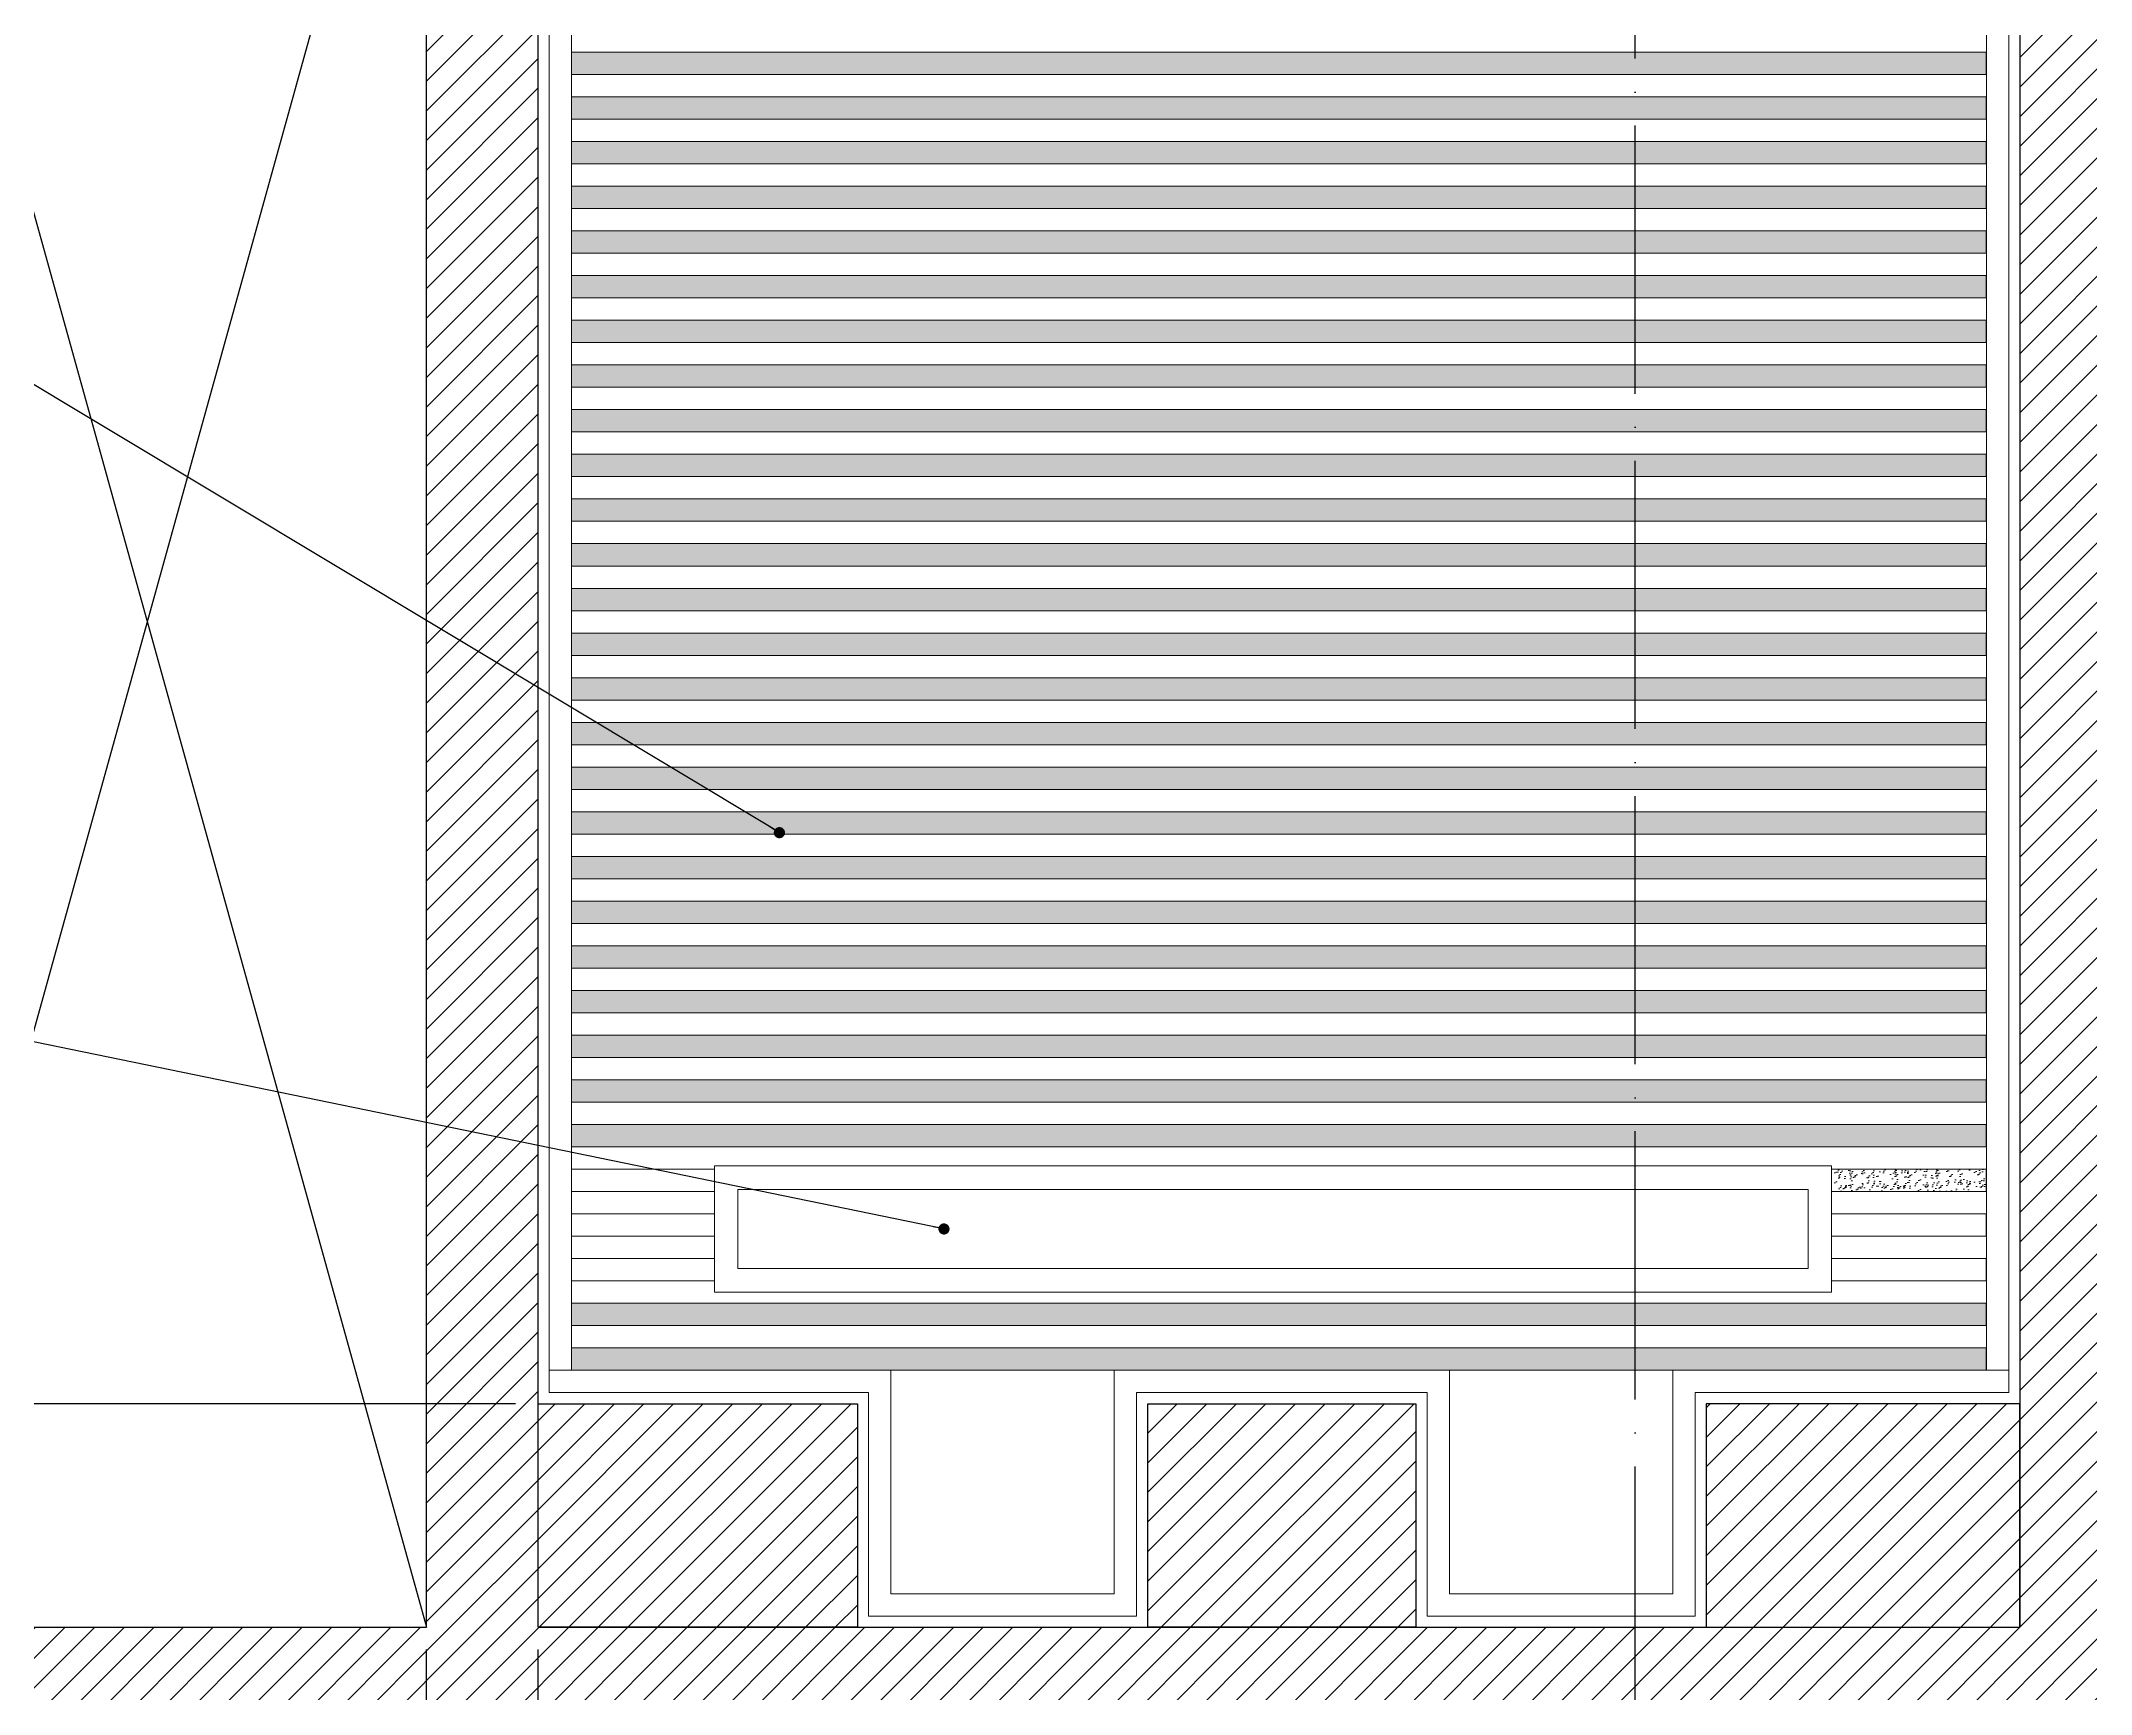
# Model space of a CAD drawing. Header units: inches. Extents: x 258415 to 640093, y 441672 to 945769.
# Drawn here: x 327765 to 329600, y 467654 to 469134 of the extents above; entities that cross this region are included whole.
import ezdxf

# ---------------------------------------------------------------- set-up
doc = ezdxf.new("R2010")
doc.units = ezdxf.units.IN
doc.header["$MEASUREMENT"] = 0
doc.linetypes.add('ACAD_ISO04W100', pattern=[30, 24, -3, 0, -3])
for name, color, linetype in [('A-DIMESNION-1', 7, 'Continuous'), ('CQ Grg Gypsum', 41, 'Continuous'), ('CQ SANITARY WARES', 212, 'Continuous'), ('CQ Wall plan', 3, 'Continuous'), ('CQ_callout', 34, 'Continuous'), ('Layer1', 1, 'Continuous'), ('SANITARY WARES', 212, 'Continuous'), ('xref grd floor$2$CQ Wall hatch_CHB', 8, 'Continuous')]:
    doc.layers.add(name, color=color, linetype=linetype)
doc.layers.add('CQ Marble', color=6, linetype='Continuous', lineweight=0)
doc.layers.add('CQ plan and elev dimension', color=252, linetype='Continuous', lineweight=35)
doc.styles.get("Standard").update_dxf_attribs({"font": 'arial.ttf'})
doc.dimstyles.new('CQ Anno', dxfattribs={"dimscale": 40, "dimtxt": 2.2, "dimasz": 0.75, "dimexe": 1, "dimexo": 0.5, "dimgap": 0.5, "dimtad": 1, "dimrnd": 1, "dimdsep": 46, "dimtxsty": 'Standard', "dimblk": 'x-04-bw-gf-dim-50$0$DIM12', "dimcen": 0.0025, "dimdle": 0.5, "dimclrd": 8, "dimclre": 8, "dimclrt": 2, "dimazin": 2, "dimtfac": 1, "dimtix": 1, "dimtmove": 1, "dimatfit": 0, "dimfxl": 50, "dimtolj": 1, "dimtzin": 0, "dimlwd": -1, "dimarcsym": 1})
doc.dimstyles.get("Standard").update_dxf_attribs({"dimtxt": 0.18, "dimasz": 0.18, "dimexe": 0.18, "dimexo": 0.0625, "dimgap": 0.09, "dimtad": 0, "dimtih": 1, "dimtoh": 1, "dimdec": 4, "dimzin": 0, "dimdsep": 46, "dimtxsty": 'Standard', "dimcen": 0.09, "dimadec": 0, "dimazin": 0, "dimtfac": 1, "dimtdec": 4, "dimtofl": 0, "dimtmove": 0, "dimatfit": 3, "dimfxl": 1, "dimtolj": 1, "dimtzin": 0, "dimarcsym": 0})
pattern_1 = [(45, (0, 0), (-13.25825215, 13.25825215), [])]

# ---------------------------------------------------------------- blocks, each defined once
blk = doc.blocks.new('ff-12 wall plan')
at = {"layer": 'xref grd floor$2$CQ Wall hatch_CHB'}
h = blk.add_hatch(dxfattribs=at)
h.set_pattern_fill('ANSI31,_O', color=8, scale=150)
h.set_pattern_definition(pattern_1)
h.paths.add_polyline_path([(308955.4, 469614.1), (309555.4, 469614.1), (309555.4, 467714.1), (309455.4, 467714.1), (309455.4, 469514.1), (308955.4, 469514.1)])
h = blk.add_hatch(dxfattribs=at)
h.set_pattern_fill('ANSI31,_O', color=8, scale=150)
h.set_pattern_definition(pattern_1)
h.paths.add_polyline_path([(310882, 469614.1), (310982, 469614.1), (310982, 467714.1), (310882, 467714.1)])
h = blk.add_hatch(dxfattribs=at)
h.set_pattern_fill('ANSI31,_O', color=8, scale=150)
h.set_pattern_definition(pattern_1)
h.paths.add_polyline_path([(312635.4, 469204.1), (312635.4, 467298.6), (312435.4, 467298.6), (312435.4, 467514.1), (308955.4, 467514.1), (308955.4, 467298.6), (308755.4, 467298.6), (308755.4, 467614.1), (308408.5, 467614.1), (308408.5, 467814.1), (308755.4, 467814.1), (308755.4, 468804.1), (308955.4, 468804.1), (308955.4, 467714.1), (312435.4, 467714.1), (312435.4, 469204.1)])
h = blk.add_hatch(dxfattribs=at)
h.set_pattern_fill('ANSI31,_O', color=8, scale=150)
h.set_pattern_definition(pattern_1)
h.paths.add_polyline_path([(310882, 467914.1), (310601.3, 467914.1), (310601.3, 467714.1), (310882, 467714.1)])
h.paths.add_polyline_path([(310101.3, 467914.1), (310341.3, 467914.1), (310341.3, 467714.1), (310101.3, 467714.1)])
h.paths.add_polyline_path([(309555.4, 467914.1), (309841.3, 467914.1), (309841.3, 467714.1), (309555.4, 467714.1)])
at = {"layer": 'CQ Wall plan'}
for p, q in [((310882, 469614.1, 0), (310882, 467714.1, 0)), ((308955.4, 467714.1, 0), (309455.4, 467714.1, 0)), ((309555.4, 467714.1, 0), (310882, 467714.1, 0))]:
    blk.add_line(p, q, dxfattribs=at)
at = {"layer": 'CQ Wall plan', "elevation": 0}
for points in [[(309555.4, 467714.1), (309555.4, 469614.1), (308955.4, 469614.1)], [(309555.4, 467714.1), (310882, 467714.1)]]:
    blk.add_lwpolyline(points, dxfattribs=at)
for points in [[(308955.4, 467714.1), (309455.4, 467714.1), (309455.4, 469514.1), (308955.4, 469514.1)], [(309455.4, 469514.1), (308955.4, 469514.1), (308955.4, 467714.1), (309455.4, 467714.1)], [(309555.4, 467914.1), (309841.3, 467914.1), (309841.3, 467714.1), (309555.4, 467714.1)], [(310101.3, 467914.1), (310341.3, 467914.1), (310341.3, 467714.1), (310101.3, 467714.1)], [(310882, 467914.1), (310601.3, 467914.1), (310601.3, 467714.1), (310882, 467714.1)]]:
    blk.add_lwpolyline(points, close=True, dxfattribs=at)
at = {"layer": 'xref grd floor$2$CQ Wall hatch_CHB', "color": 8}
for p, q in [((308955.4, 469514.1, 0), (309455.4, 467714.1, 0)), ((309455.4, 469514.1, 0), (308955.4, 467714.1, 0))]:
    blk.add_line(p, q, dxfattribs=at)
blk = doc.blocks.new('ff-12 section line')
at = {"layer": 'Layer1', "linetype": 'ACAD_ISO04W100', "ltscale": 10}
blk.add_line((300724.2, 465241.2, 0), (300724.2, 470702, 0), dxfattribs=at)
blk = doc.blocks.new('ff-12 marble')
at = {"layer": 'CQ Marble'}
for p, q in [((310071.3, 467944.1, 0), (309871.3, 467944.1, 0)), ((310571.3, 467944.1, 0), (310371.3, 467944.1, 0))]:
    blk.add_line(p, q, dxfattribs=at)
at = {"layer": 'CQ Marble', "elevation": 0}
for points in [[(309585.4, 467944.1), (309585.4, 469644.1), (308985.4, 469644.1), (308985.4, 469914.1), (308955.4, 469914.1)], [(309565.4, 467944.1), (309565.4, 469624.1), (308965.4, 469624.1), (308965.4, 469894.1), (308955.4, 469894.1)], [(312405.4, 469434.1), (312405.4, 467944.1), (312105, 467944.1), (312105, 467744.1), (311312.5, 467744.1), (311312.5, 467944.1), (311012, 467944.1), (311012, 469644.1), (310852, 469644.1), (310852, 467944.1)], [(312425.4, 469439.1), (312425.4, 467924.1), (312125, 467924.1), (312125, 467724.1), (311292.5, 467724.1), (311292.5, 467924.1), (310992, 467924.1), (310992, 469624.1), (310872, 469624.1), (310872, 467944.1)], [(310872, 467944.1), (310872, 467924.1), (310591.3, 467924.1), (310591.3, 467724.1), (310351.3, 467724.1), (310351.3, 467924.1), (310091.3, 467924.1), (310091.3, 467724.1), (309851.3, 467724.1), (309851.3, 467924.1), (309565.4, 467924.1), (309565.4, 467944.1), (309871.3, 467944.1), (309871.3, 467744.1), (310071.3, 467744.1), (310071.3, 467944.1), (310371.3, 467944.1), (310371.3, 467744.1), (310571.3, 467744.1), (310571.3, 467944.1), (310872, 467944.1)]]:
    blk.add_lwpolyline(points, dxfattribs=at)
blk = doc.blocks.new('Viega X1 Advantix-tile floor drainage 618 025')
at = {"layer": 'SANITARY WARES', "lineweight": 0, "ltscale": 4}
for points in [[(35429.4, 690.1), (36429.4, 690.1), (36429.4, 577.1), (35429.4, 577.1)], [(35450.4, 669.1), (36408.4, 669.1), (36408.4, 598.1), (35450.4, 598.1)]]:
    blk.add_lwpolyline(points, close=True, dxfattribs=at)
blk = doc.blocks.new('x-04-bw-gf-dim-50$0$DIM12')
blk.add_line((0, -1), (0, 1))
at = {"color": 8}
blk.add_line((-1, 0), (1, 0), dxfattribs=at)
blk.add_circle((0, 0), 0.5)
blk = doc.blocks.new('*D324')
at = {"layer": 'A-DIMESNION-1', "color": 8, "lineweight": -2, "ltscale": 0.05, "transparency": 16777216}
for p, q in [((327609.8, 467694.1), (327609.8, 466478.2)), ((328109.8, 467694.1), (328109.8, 466478.2))]:
    blk.add_line(p, q, dxfattribs=at)
at = {"layer": 'A-DIMESNION-1', "color": 8, "ltscale": 0.05, "transparency": 16777216}
blk.add_line((328089.8, 466518.2), (327629.8, 466518.2), dxfattribs=at)
at = {"layer": 'Defpoints', "color": 0, "linetype": 'Continuous', "ltscale": 0.05, "transparency": 16777216}
for p in [(327609.8, 467714.1, 0), (328109.8, 467714.1, 0), (327609.8, 466518.2)]:
    blk.add_point(p, dxfattribs=at)
at = {"layer": 'A-DIMESNION-1', "color": 8, "linetype": 'Continuous', "ltscale": 0.05, "transparency": 16777216, "xscale": 20, "yscale": 20, "zscale": 20, "rotation": 180}
blk.add_blockref('x-04-bw-gf-dim-50$0$DIM12', (327609.8, 466518.2), dxfattribs=at)
at = {"layer": 'A-DIMESNION-1', "color": 8, "linetype": 'Continuous', "ltscale": 0.05, "transparency": 16777216, "xscale": 20, "yscale": 20, "zscale": 20}
blk.add_blockref('x-04-bw-gf-dim-50$0$DIM12', (328109.8, 466518.2), dxfattribs=at)
at = {"layer": 'A-DIMESNION-1', "color": 2, "linetype": 'Continuous', "ltscale": 0.05, "transparency": 16777216, "insert": (327859.8, 466546.6), "char_height": 44, "attachment_point": 5}
blk.add_mtext('\\A1;500', dxfattribs=at)
blk = doc.blocks.new('*D325')
at = {"layer": 'A-DIMESNION-1', "color": 8, "lineweight": -2, "ltscale": 0.05, "transparency": 16777216}
for p, q in [((328109.8, 467694.1), (328109.8, 466478.2)), ((328209.8, 467694.1), (328209.8, 466478.2))]:
    blk.add_line(p, q, dxfattribs=at)
at = {"layer": 'A-DIMESNION-1', "color": 8, "ltscale": 0.05, "transparency": 16777216}
for p, q in [((328089.8, 466518.2), (328069.8, 466518.2)), ((328109.8, 466518.2), (328209.8, 466518.2)), ((328229.8, 466518.2), (328249.8, 466518.2))]:
    blk.add_line(p, q, dxfattribs=at)
at = {"layer": 'Defpoints', "color": 0, "linetype": 'Continuous', "ltscale": 0.05, "transparency": 16777216}
for p in [(328109.8, 467714.1, 0), (328209.8, 467714.1, 0), (328209.8, 466518.2)]:
    blk.add_point(p, dxfattribs=at)
at = {"layer": 'A-DIMESNION-1', "color": 8, "linetype": 'Continuous', "ltscale": 0.05, "transparency": 16777216, "xscale": 20, "yscale": 20, "zscale": 20}
blk.add_blockref('x-04-bw-gf-dim-50$0$DIM12', (328109.8, 466518.2), dxfattribs=at)
at = {"layer": 'A-DIMESNION-1', "color": 8, "linetype": 'Continuous', "ltscale": 0.05, "transparency": 16777216, "xscale": 20, "yscale": 20, "zscale": 20, "rotation": 180}
blk.add_blockref('x-04-bw-gf-dim-50$0$DIM12', (328209.8, 466518.2), dxfattribs=at)
at = {"layer": 'A-DIMESNION-1', "color": 2, "linetype": 'Continuous', "ltscale": 0.05, "transparency": 16777216, "insert": (328159.8, 466546.6), "char_height": 44, "attachment_point": 5}
blk.add_mtext('\\A1;100', dxfattribs=at)
blk = doc.blocks.new('*D328')
at = {"layer": 'A-DIMESNION-1', "color": 8, "lineweight": -2, "ltscale": 0.05, "transparency": 16777216}
for p, q in [((328209.8, 467694.1), (328209.8, 466478.2)), ((329636.4, 467694.1), (329636.4, 466478.2))]:
    blk.add_line(p, q, dxfattribs=at)
at = {"layer": 'A-DIMESNION-1', "color": 8, "ltscale": 0.05, "transparency": 16777216}
blk.add_line((329616.4, 466518.2), (328229.8, 466518.2), dxfattribs=at)
at = {"layer": 'Defpoints', "color": 0, "linetype": 'Continuous', "ltscale": 0.05, "transparency": 16777216}
for p in [(328209.8, 467714.1, 0), (329636.4, 467714.1, 0), (328209.8, 466518.2)]:
    blk.add_point(p, dxfattribs=at)
at = {"layer": 'A-DIMESNION-1', "color": 8, "linetype": 'Continuous', "ltscale": 0.05, "transparency": 16777216, "xscale": 20, "yscale": 20, "zscale": 20, "rotation": 180}
blk.add_blockref('x-04-bw-gf-dim-50$0$DIM12', (328209.8, 466518.2), dxfattribs=at)
at = {"layer": 'A-DIMESNION-1', "color": 8, "linetype": 'Continuous', "ltscale": 0.05, "transparency": 16777216, "xscale": 20, "yscale": 20, "zscale": 20}
blk.add_blockref('x-04-bw-gf-dim-50$0$DIM12', (329636.4, 466518.2), dxfattribs=at)
at = {"layer": 'A-DIMESNION-1', "color": 2, "linetype": 'Continuous', "ltscale": 0.05, "transparency": 16777216, "insert": (328923.1, 466546.3), "char_height": 44, "attachment_point": 5}
blk.add_mtext('\\A1;1427', dxfattribs=at)
blk = doc.blocks.new('*D330')
at = {"layer": 'A-DIMESNION-1', "color": 8, "lineweight": -2, "ltscale": 0.05, "transparency": 16777216}
for p, q in [((327609.8, 467694.1), (327609.8, 466264.8)), ((331089.8, 467694.1), (331089.8, 466264.8))]:
    blk.add_line(p, q, dxfattribs=at)
at = {"layer": 'A-DIMESNION-1', "color": 8, "ltscale": 0.05, "transparency": 16777216}
blk.add_line((331069.8, 466304.8), (327629.8, 466304.8), dxfattribs=at)
at = {"layer": 'Defpoints', "color": 0, "linetype": 'Continuous', "ltscale": 0.05, "transparency": 16777216}
for p in [(327609.8, 467714.1, 0), (331089.8, 467714.1, 0), (327609.8, 466304.8)]:
    blk.add_point(p, dxfattribs=at)
at = {"layer": 'A-DIMESNION-1', "color": 8, "linetype": 'Continuous', "ltscale": 0.05, "transparency": 16777216, "xscale": 20, "yscale": 20, "zscale": 20, "rotation": 180}
blk.add_blockref('x-04-bw-gf-dim-50$0$DIM12', (327609.8, 466304.8), dxfattribs=at)
at = {"layer": 'A-DIMESNION-1', "color": 8, "linetype": 'Continuous', "ltscale": 0.05, "transparency": 16777216, "xscale": 20, "yscale": 20, "zscale": 20}
blk.add_blockref('x-04-bw-gf-dim-50$0$DIM12', (331089.8, 466304.8), dxfattribs=at)
at = {"layer": 'A-DIMESNION-1', "color": 2, "linetype": 'Continuous', "ltscale": 0.05, "transparency": 16777216, "insert": (329349.8, 466333.3), "char_height": 44, "attachment_point": 5}
blk.add_mtext('\\A1;3480', dxfattribs=at)
blk = doc.blocks.new('*D339')
at = {"layer": 'A-DIMESNION-1', "color": 8, "lineweight": -2, "ltscale": 0.05, "transparency": 16777216}
for p, q in [((328189.8, 467914.1), (326947.4, 467914.1)), ((327589.8, 467714.1), (326947.4, 467714.1))]:
    blk.add_line(p, q, dxfattribs=at)
at = {"layer": 'A-DIMESNION-1', "color": 8, "ltscale": 0.05, "transparency": 16777216}
blk.add_line((326987.4, 467894.1), (326987.4, 467734.1), dxfattribs=at)
at = {"layer": 'Defpoints', "color": 0, "linetype": 'Continuous', "ltscale": 0.05, "transparency": 16777216}
for p in [(328209.8, 467914.1, 0), (326987.4, 467714.1), (327609.8, 467714.1)]:
    blk.add_point(p, dxfattribs=at)
at = {"layer": 'A-DIMESNION-1', "color": 8, "linetype": 'Continuous', "ltscale": 0.05, "transparency": 16777216, "xscale": 20, "yscale": 20, "zscale": 20}
for p, rotation in [((326987.4, 467914.1), 90), ((326987.4, 467714.1), 270)]:
    blk.add_blockref('x-04-bw-gf-dim-50$0$DIM12', p, dxfattribs=dict(at, rotation=rotation))
at = {"layer": 'A-DIMESNION-1', "color": 2, "linetype": 'Continuous', "ltscale": 0.05, "transparency": 16777216, "insert": (326958.9, 467814.1), "char_height": 44, "attachment_point": 5, "rotation": 90}
blk.add_mtext('\\A1;200', dxfattribs=at)
blk = doc.blocks.new('*D340')
at = {"layer": 'A-DIMESNION-1', "color": 8, "lineweight": -2, "ltscale": 0.05, "transparency": 16777216}
for p, q in [((327589.8, 469514.1), (326947.4, 469514.1)), ((328189.8, 467914.1), (326947.4, 467914.1))]:
    blk.add_line(p, q, dxfattribs=at)
at = {"layer": 'A-DIMESNION-1', "color": 8, "ltscale": 0.05, "transparency": 16777216}
blk.add_line((326987.4, 467934.1), (326987.4, 469494.1), dxfattribs=at)
at = {"layer": 'Defpoints', "color": 0, "linetype": 'Continuous', "ltscale": 0.05, "transparency": 16777216}
for p in [(326987.4, 469514.1), (327609.8, 469514.1, 0), (328209.8, 467914.1, 0)]:
    blk.add_point(p, dxfattribs=at)
at = {"layer": 'A-DIMESNION-1', "color": 8, "linetype": 'Continuous', "ltscale": 0.05, "transparency": 16777216, "xscale": 20, "yscale": 20, "zscale": 20}
for p, rotation in [((326987.4, 469514.1), 90), ((326987.4, 467914.1), 270)]:
    blk.add_blockref('x-04-bw-gf-dim-50$0$DIM12', p, dxfattribs=dict(at, rotation=rotation))
at = {"layer": 'A-DIMESNION-1', "color": 2, "linetype": 'Continuous', "ltscale": 0.05, "transparency": 16777216, "insert": (326958.9, 468714.1), "char_height": 44, "attachment_point": 5, "rotation": 90}
blk.add_mtext('\\A1;1600', dxfattribs=at)

msp = doc.modelspace()

# ---------------------------------------------------------------- hatches: boundary and pattern name
at = {"layer": 'CQ Marble'}
h = msp.add_hatch(dxfattribs=at)
h.set_pattern_fill('AR-SAND', color=251, scale=10, angle=90)
h.set_pattern_definition([(127.5, (834871.51, 16592.707), (-19.2682377, -0.62993358), [0, -15.2, 0, -17, 0, -16.25]), (97.5, (834871.51, 16592.707), (-28.2214607, 17.6977671), [0, -8.2, 0, -13.7, 0, -5.25]), (57.5, (834871.51, 16580.407), (-0.05659054, 31.1414186), [0, -5, 0, -18, 0, -23.5]), (47.5, (834871.51, 16580.407), (-8.7767556, 30.061266), [0, -2.5, 0, -11.8, 0, -13.5])])
h.paths.add_polyline_path([(328239.914, 469124.111), (328239.819, 469104.111), (329506.468, 469104.111), (329506.468, 469124.111)])
h = msp.add_hatch(dxfattribs=at)
h.set_pattern_fill('AR-SAND', color=251, scale=10, angle=90)
h.set_pattern_definition([(127.5, (834871.51, 16552.707), (-19.2682377, -0.62993358), [0, -15.2, 0, -17, 0, -16.25]), (97.5, (834871.51, 16552.707), (-28.2214607, 17.6977671), [0, -8.2, 0, -13.7, 0, -5.25]), (57.5, (834871.51, 16540.407), (-0.05659054, 31.1414186), [0, -5, 0, -18, 0, -23.5]), (47.5, (834871.51, 16540.407), (-8.7767556, 30.061266), [0, -2.5, 0, -11.8, 0, -13.5])])
h.paths.add_polyline_path([(328239.914, 469084.111), (328239.819, 469064.111), (329506.468, 469064.111), (329506.468, 469084.111)])
h = msp.add_hatch(dxfattribs=at)
h.set_pattern_fill('AR-SAND', color=251, scale=10, angle=90)
h.set_pattern_definition([(127.5, (834871.51, 16512.707), (-19.2682377, -0.62993358), [0, -15.2, 0, -17, 0, -16.25]), (97.5, (834871.51, 16512.707), (-28.2214607, 17.6977671), [0, -8.2, 0, -13.7, 0, -5.25]), (57.5, (834871.51, 16500.407), (-0.05659054, 31.1414186), [0, -5, 0, -18, 0, -23.5]), (47.5, (834871.51, 16500.407), (-8.7767556, 30.061266), [0, -2.5, 0, -11.8, 0, -13.5])])
h.paths.add_polyline_path([(328239.914, 469044.111), (328239.819, 469024.111), (329506.468, 469024.111), (329506.468, 469044.111)])
h = msp.add_hatch(dxfattribs=at)
h.set_pattern_fill('AR-SAND', color=251, scale=10, angle=90)
h.set_pattern_definition([(127.5, (834871.51, 16472.707), (-19.2682377, -0.62993358), [0, -15.2, 0, -17, 0, -16.25]), (97.5, (834871.51, 16472.707), (-28.2214607, 17.6977671), [0, -8.2, 0, -13.7, 0, -5.25]), (57.5, (834871.51, 16460.407), (-0.05659054, 31.1414186), [0, -5, 0, -18, 0, -23.5]), (47.5, (834871.51, 16460.407), (-8.7767556, 30.061266), [0, -2.5, 0, -11.8, 0, -13.5])])
h.paths.add_polyline_path([(328239.914, 469004.111), (328239.819, 468984.111), (329506.468, 468984.111), (329506.468, 469004.111)])
h = msp.add_hatch(dxfattribs=at)
h.set_pattern_fill('AR-SAND', color=251, scale=10, angle=90)
h.set_pattern_definition([(127.5, (834871.51, 16432.707), (-19.2682377, -0.62993358), [0, -15.2, 0, -17, 0, -16.25]), (97.5, (834871.51, 16432.707), (-28.2214607, 17.6977671), [0, -8.2, 0, -13.7, 0, -5.25]), (57.5, (834871.51, 16420.407), (-0.05659054, 31.1414186), [0, -5, 0, -18, 0, -23.5]), (47.5, (834871.51, 16420.407), (-8.7767556, 30.061266), [0, -2.5, 0, -11.8, 0, -13.5])])
h.paths.add_polyline_path([(328239.914, 468964.111), (328239.819, 468944.111), (329506.468, 468944.111), (329506.468, 468964.111)])
h = msp.add_hatch(dxfattribs=at)
h.set_pattern_fill('AR-SAND', color=251, scale=10, angle=90)
h.set_pattern_definition([(127.5, (834871.51, 16392.707), (-19.2682377, -0.62993358), [0, -15.2, 0, -17, 0, -16.25]), (97.5, (834871.51, 16392.707), (-28.2214607, 17.6977671), [0, -8.2, 0, -13.7, 0, -5.25]), (57.5, (834871.51, 16380.407), (-0.05659054, 31.1414186), [0, -5, 0, -18, 0, -23.5]), (47.5, (834871.51, 16380.407), (-8.7767556, 30.061266), [0, -2.5, 0, -11.8, 0, -13.5])])
h.paths.add_polyline_path([(328239.914, 468924.111), (328239.819, 468904.111), (329506.468, 468904.111), (329506.468, 468924.111)])
h = msp.add_hatch(dxfattribs=at)
h.set_pattern_fill('AR-SAND', color=251, scale=10, angle=90)
h.set_pattern_definition([(127.5, (834871.51, 16352.707), (-19.2682377, -0.62993358), [0, -15.2, 0, -17, 0, -16.25]), (97.5, (834871.51, 16352.707), (-28.2214607, 17.6977671), [0, -8.2, 0, -13.7, 0, -5.25]), (57.5, (834871.51, 16340.407), (-0.05659054, 31.1414186), [0, -5, 0, -18, 0, -23.5]), (47.5, (834871.51, 16340.407), (-8.7767556, 30.061266), [0, -2.5, 0, -11.8, 0, -13.5])])
h.paths.add_polyline_path([(328239.914, 468884.111), (328239.819, 468864.111), (329506.468, 468864.111), (329506.468, 468884.111)])
h = msp.add_hatch(dxfattribs=at)
h.set_pattern_fill('AR-SAND', color=251, scale=10, angle=90)
h.set_pattern_definition([(127.5, (834871.51, 16312.707), (-19.2682377, -0.62993358), [0, -15.2, 0, -17, 0, -16.25]), (97.5, (834871.51, 16312.707), (-28.2214607, 17.6977671), [0, -8.2, 0, -13.7, 0, -5.25]), (57.5, (834871.51, 16300.407), (-0.05659054, 31.1414186), [0, -5, 0, -18, 0, -23.5]), (47.5, (834871.51, 16300.407), (-8.7767556, 30.061266), [0, -2.5, 0, -11.8, 0, -13.5])])
h.paths.add_polyline_path([(328239.914, 468844.111), (328239.819, 468824.111), (329506.468, 468824.111), (329506.468, 468844.111)])
h = msp.add_hatch(dxfattribs=at)
h.set_pattern_fill('AR-SAND', color=251, scale=10, angle=90)
h.set_pattern_definition([(127.5, (834871.51, 16272.707), (-19.2682377, -0.62993358), [0, -15.2, 0, -17, 0, -16.25]), (97.5, (834871.51, 16272.707), (-28.2214607, 17.6977671), [0, -8.2, 0, -13.7, 0, -5.25]), (57.5, (834871.51, 16260.407), (-0.05659054, 31.1414186), [0, -5, 0, -18, 0, -23.5]), (47.5, (834871.51, 16260.407), (-8.7767556, 30.061266), [0, -2.5, 0, -11.8, 0, -13.5])])
h.paths.add_polyline_path([(328239.914, 468804.111), (328239.819, 468784.111), (329506.468, 468784.111), (329506.468, 468804.111)])
h = msp.add_hatch(dxfattribs=at)
h.set_pattern_fill('AR-SAND', color=251, scale=10, angle=90)
h.set_pattern_definition([(127.5, (834871.51, 16232.707), (-19.2682377, -0.62993358), [0, -15.2, 0, -17, 0, -16.25]), (97.5, (834871.51, 16232.707), (-28.2214607, 17.6977671), [0, -8.2, 0, -13.7, 0, -5.25]), (57.5, (834871.51, 16220.407), (-0.05659054, 31.1414186), [0, -5, 0, -18, 0, -23.5]), (47.5, (834871.51, 16220.407), (-8.7767556, 30.061266), [0, -2.5, 0, -11.8, 0, -13.5])])
h.paths.add_polyline_path([(328239.914, 468764.111), (328239.819, 468744.111), (329506.468, 468744.111), (329506.468, 468764.111)])
h = msp.add_hatch(dxfattribs=at)
h.set_pattern_fill('AR-SAND', color=251, scale=10, angle=90)
h.set_pattern_definition([(127.5, (834871.51, 16192.707), (-19.2682377, -0.62993358), [0, -15.2, 0, -17, 0, -16.25]), (97.5, (834871.51, 16192.707), (-28.2214607, 17.6977671), [0, -8.2, 0, -13.7, 0, -5.25]), (57.5, (834871.51, 16180.407), (-0.05659054, 31.1414186), [0, -5, 0, -18, 0, -23.5]), (47.5, (834871.51, 16180.407), (-8.7767556, 30.061266), [0, -2.5, 0, -11.8, 0, -13.5])])
h.paths.add_polyline_path([(328239.914, 468724.111), (328239.819, 468704.111), (329506.468, 468704.111), (329506.468, 468724.111)])
h = msp.add_hatch(dxfattribs=at)
h.set_pattern_fill('AR-SAND', color=251, scale=10, angle=90)
h.set_pattern_definition([(127.5, (834871.51, 16152.707), (-19.2682377, -0.62993358), [0, -15.2, 0, -17, 0, -16.25]), (97.5, (834871.51, 16152.707), (-28.2214607, 17.6977671), [0, -8.2, 0, -13.7, 0, -5.25]), (57.5, (834871.51, 16140.407), (-0.05659054, 31.1414186), [0, -5, 0, -18, 0, -23.5]), (47.5, (834871.51, 16140.407), (-8.7767556, 30.061266), [0, -2.5, 0, -11.8, 0, -13.5])])
h.paths.add_polyline_path([(328239.914, 468684.111), (328239.819, 468664.111), (329506.468, 468664.111), (329506.468, 468684.111)])
h = msp.add_hatch(dxfattribs=at)
h.set_pattern_fill('AR-SAND', color=251, scale=10, angle=90)
h.set_pattern_definition([(127.5, (834871.51, 16112.707), (-19.2682377, -0.62993358), [0, -15.2, 0, -17, 0, -16.25]), (97.5, (834871.51, 16112.707), (-28.2214607, 17.6977671), [0, -8.2, 0, -13.7, 0, -5.25]), (57.5, (834871.51, 16100.407), (-0.05659054, 31.1414186), [0, -5, 0, -18, 0, -23.5]), (47.5, (834871.51, 16100.407), (-8.7767556, 30.061266), [0, -2.5, 0, -11.8, 0, -13.5])])
h.paths.add_polyline_path([(328239.914, 468644.111), (328239.819, 468624.111), (329506.468, 468624.111), (329506.468, 468644.111)])
h = msp.add_hatch(dxfattribs=at)
h.set_pattern_fill('AR-SAND', color=251, scale=10, angle=90)
h.set_pattern_definition([(127.5, (834871.51, 16072.707), (-19.2682377, -0.62993358), [0, -15.2, 0, -17, 0, -16.25]), (97.5, (834871.51, 16072.707), (-28.2214607, 17.6977671), [0, -8.2, 0, -13.7, 0, -5.25]), (57.5, (834871.51, 16060.407), (-0.05659054, 31.1414186), [0, -5, 0, -18, 0, -23.5]), (47.5, (834871.51, 16060.407), (-8.7767556, 30.061266), [0, -2.5, 0, -11.8, 0, -13.5])])
h.paths.add_polyline_path([(328239.914, 468604.111), (328239.819, 468584.111), (329506.468, 468584.111), (329506.468, 468604.111)])
h = msp.add_hatch(dxfattribs=at)
h.set_pattern_fill('AR-SAND', color=251, scale=10, angle=90)
h.set_pattern_definition([(127.5, (834871.51, 16032.707), (-19.2682377, -0.62993358), [0, -15.2, 0, -17, 0, -16.25]), (97.5, (834871.51, 16032.707), (-28.2214607, 17.6977671), [0, -8.2, 0, -13.7, 0, -5.25]), (57.5, (834871.51, 16020.407), (-0.05659054, 31.1414186), [0, -5, 0, -18, 0, -23.5]), (47.5, (834871.51, 16020.407), (-8.7767556, 30.061266), [0, -2.5, 0, -11.8, 0, -13.5])])
h.paths.add_polyline_path([(328239.914, 468564.111), (328239.819, 468544.111), (329506.468, 468544.111), (329506.468, 468564.111)])
h = msp.add_hatch(dxfattribs=at)
h.set_pattern_fill('AR-SAND', color=251, scale=10, angle=90)
h.set_pattern_definition([(127.5, (834871.51, 15992.707), (-19.2682377, -0.62993358), [0, -15.2, 0, -17, 0, -16.25]), (97.5, (834871.51, 15992.707), (-28.2214607, 17.6977671), [0, -8.2, 0, -13.7, 0, -5.25]), (57.5, (834871.51, 15980.407), (-0.05659054, 31.1414186), [0, -5, 0, -18, 0, -23.5]), (47.5, (834871.51, 15980.407), (-8.7767556, 30.061266), [0, -2.5, 0, -11.8, 0, -13.5])])
h.paths.add_polyline_path([(328239.914, 468524.111), (328239.819, 468504.111), (329506.468, 468504.111), (329506.468, 468524.111)])
h = msp.add_hatch(dxfattribs=at)
h.set_pattern_fill('AR-SAND', color=251, scale=10, angle=90)
h.set_pattern_definition([(127.5, (834871.51, 15952.707), (-19.2682377, -0.62993358), [0, -15.2, 0, -17, 0, -16.25]), (97.5, (834871.51, 15952.707), (-28.2214607, 17.6977671), [0, -8.2, 0, -13.7, 0, -5.25]), (57.5, (834871.51, 15940.407), (-0.05659054, 31.1414186), [0, -5, 0, -18, 0, -23.5]), (47.5, (834871.51, 15940.407), (-8.7767556, 30.061266), [0, -2.5, 0, -11.8, 0, -13.5])])
h.paths.add_polyline_path([(328239.914, 468484.111), (328239.819, 468464.111), (329506.468, 468464.111), (329506.468, 468484.111)])
h = msp.add_hatch(dxfattribs=at)
h.set_pattern_fill('AR-SAND', color=251, scale=10, angle=90)
h.set_pattern_definition([(127.5, (834871.51, 15912.707), (-19.2682377, -0.62993358), [0, -15.2, 0, -17, 0, -16.25]), (97.5, (834871.51, 15912.707), (-28.2214607, 17.6977671), [0, -8.2, 0, -13.7, 0, -5.25]), (57.5, (834871.51, 15900.407), (-0.05659054, 31.1414186), [0, -5, 0, -18, 0, -23.5]), (47.5, (834871.51, 15900.407), (-8.7767556, 30.061266), [0, -2.5, 0, -11.8, 0, -13.5])])
h.paths.add_polyline_path([(328239.914, 468444.111), (328239.819, 468424.111), (329506.468, 468424.111), (329506.468, 468444.111)])
h = msp.add_hatch(dxfattribs=at)
h.set_pattern_fill('AR-SAND', color=251, scale=10, angle=90)
h.set_pattern_definition([(127.5, (834871.51, 15872.707), (-19.2682377, -0.62993358), [0, -15.2, 0, -17, 0, -16.25]), (97.5, (834871.51, 15872.707), (-28.2214607, 17.6977671), [0, -8.2, 0, -13.7, 0, -5.25]), (57.5, (834871.51, 15860.407), (-0.05659054, 31.1414186), [0, -5, 0, -18, 0, -23.5]), (47.5, (834871.51, 15860.407), (-8.7767556, 30.061266), [0, -2.5, 0, -11.8, 0, -13.5])])
h.paths.add_polyline_path([(328239.914, 468404.111), (328239.819, 468384.111), (329506.468, 468384.111), (329506.468, 468404.111)])
h = msp.add_hatch(dxfattribs=at)
h.set_pattern_fill('AR-SAND', color=251, scale=10, angle=90)
h.set_pattern_definition([(127.5, (834871.51, 15832.707), (-19.2682377, -0.62993358), [0, -15.2, 0, -17, 0, -16.25]), (97.5, (834871.51, 15832.707), (-28.2214607, 17.6977671), [0, -8.2, 0, -13.7, 0, -5.25]), (57.5, (834871.51, 15820.407), (-0.05659054, 31.1414186), [0, -5, 0, -18, 0, -23.5]), (47.5, (834871.51, 15820.407), (-8.7767556, 30.061266), [0, -2.5, 0, -11.8, 0, -13.5])])
h.paths.add_polyline_path([(328239.914, 468364.111), (328239.819, 468344.111), (329506.468, 468344.111), (329506.468, 468364.111)])
h = msp.add_hatch(dxfattribs=at)
h.set_pattern_fill('AR-SAND', color=251, scale=10, angle=90)
h.set_pattern_definition([(127.5, (834871.51, 15792.707), (-19.2682377, -0.62993358), [0, -15.2, 0, -17, 0, -16.25]), (97.5, (834871.51, 15792.707), (-28.2214607, 17.6977671), [0, -8.2, 0, -13.7, 0, -5.25]), (57.5, (834871.51, 15780.407), (-0.05659054, 31.1414186), [0, -5, 0, -18, 0, -23.5]), (47.5, (834871.51, 15780.407), (-8.7767556, 30.061266), [0, -2.5, 0, -11.8, 0, -13.5])])
h.paths.add_polyline_path([(328239.914, 468324.111), (328239.819, 468304.111), (329506.468, 468304.111), (329506.468, 468324.111)])
h = msp.add_hatch(dxfattribs=at)
h.set_pattern_fill('AR-SAND', color=251, scale=10, angle=90)
h.set_pattern_definition([(127.5, (834871.51, 15752.707), (-19.2682377, -0.62993358), [0, -15.2, 0, -17, 0, -16.25]), (97.5, (834871.51, 15752.707), (-28.2214607, 17.6977671), [0, -8.2, 0, -13.7, 0, -5.25]), (57.5, (834871.51, 15740.407), (-0.05659054, 31.1414186), [0, -5, 0, -18, 0, -23.5]), (47.5, (834871.51, 15740.407), (-8.7767556, 30.061266), [0, -2.5, 0, -11.8, 0, -13.5])])
h.paths.add_polyline_path([(328239.914, 468284.111), (328239.819, 468264.111), (329506.468, 468264.111), (329506.468, 468284.111)])
h = msp.add_hatch(dxfattribs=at)
h.set_pattern_fill('AR-SAND', color=251, scale=10, angle=90)
h.set_pattern_definition([(127.5, (834871.51, 15712.707), (-19.2682377, -0.62993358), [0, -15.2, 0, -17, 0, -16.25]), (97.5, (834871.51, 15712.707), (-28.2214607, 17.6977671), [0, -8.2, 0, -13.7, 0, -5.25]), (57.5, (834871.51, 15700.407), (-0.05659054, 31.1414186), [0, -5, 0, -18, 0, -23.5]), (47.5, (834871.51, 15700.407), (-8.7767556, 30.061266), [0, -2.5, 0, -11.8, 0, -13.5])])
h.paths.add_polyline_path([(328239.914, 468244.111), (328239.819, 468224.111), (329506.468, 468224.111), (329506.468, 468244.111)])
h = msp.add_hatch(dxfattribs=at)
h.set_pattern_fill('AR-SAND', color=251, scale=10, angle=90)
h.set_pattern_definition([(127.5, (834871.51, 15672.707), (-19.2682377, -0.62993358), [0, -15.2, 0, -17, 0, -16.25]), (97.5, (834871.51, 15672.707), (-28.2214607, 17.6977671), [0, -8.2, 0, -13.7, 0, -5.25]), (57.5, (834871.51, 15660.407), (-0.05659054, 31.1414186), [0, -5, 0, -18, 0, -23.5]), (47.5, (834871.51, 15660.407), (-8.7767556, 30.061266), [0, -2.5, 0, -11.8, 0, -13.5])])
h.paths.add_polyline_path([(328239.914, 468204.111), (328239.819, 468184.111), (329506.468, 468184.111), (329506.468, 468204.111)])
h = msp.add_hatch(dxfattribs=at)
h.set_pattern_fill('AR-SAND', color=251, scale=10, angle=90)
h.set_pattern_definition([(127.5, (834871.51, 15632.707), (-19.2682377, -0.62993358), [0, -15.2, 0, -17, 0, -16.25]), (97.5, (834871.51, 15632.707), (-28.2214607, 17.6977671), [0, -8.2, 0, -13.7, 0, -5.25]), (57.5, (834871.51, 15620.407), (-0.05659054, 31.1414186), [0, -5, 0, -18, 0, -23.5]), (47.5, (834871.51, 15620.407), (-8.7767556, 30.061266), [0, -2.5, 0, -11.8, 0, -13.5])])
h.paths.add_polyline_path([(328239.914, 468164.111), (328239.819, 468144.111), (329506.468, 468144.111), (329506.468, 468164.111)])
h = msp.add_hatch(dxfattribs=at)
h.set_pattern_fill('AR-SAND', color=251, scale=10, angle=90)
h.set_pattern_definition([(127.5, (0, 0), (-19.2682377, -0.6299336), [0, -15.2, 0, -17, 0, -16.25]), (97.5, (0, 0), (-28.2214607, 17.697767), [0, -8.2, 0, -13.7, 0, -5.25]), (57.5, (-8e-16, -12.3), (-0.05659054, 31.1414186), [0, -5, 0, -18, 0, -23.5]), (47.5, (-8e-16, -12.3), (-8.7767556, 30.061266), [0, -2.5, 0, -11.8, 0, -13.5])])
edge = h.paths.add_edge_path()
edge.add_line((329367.876, 468104.111), (329506.468, 468104.111))
edge.add_line((329506.468, 468104.111), (329506.468, 468124.111))
edge.add_line((329506.468, 468124.111), (329367.876, 468124.111))
h = msp.add_hatch(dxfattribs=at)
h.set_pattern_fill('AR-SAND', color=251, scale=10, angle=90)
h.set_pattern_definition([(127.5, (0, -40), (-19.2682377, -0.6299336), [0, -15.2, 0, -17, 0, -16.25]), (97.5, (0, -40), (-28.2214607, 17.697767), [0, -8.2, 0, -13.7, 0, -5.25]), (57.5, (-8e-16, -52.3), (-0.05659054, 31.1414186), [0, -5, 0, -18, 0, -23.5]), (47.5, (-8e-16, -52.3), (-8.7767556, 30.061266), [0, -2.5, 0, -11.8, 0, -13.5])])
edge = h.paths.add_edge_path()
edge.add_line((329367.876, 468104.111), (329506.468, 468104.111))
edge.add_line((329506.468, 468104.111), (329506.468, 468124.111))
edge.add_line((329506.468, 468124.111), (329367.876, 468124.111))
h = msp.add_hatch(dxfattribs=at)
h.set_pattern_fill('AR-SAND', color=251, scale=10, angle=90)
h.set_pattern_definition([(127.5, (0, -80), (-19.2682377, -0.6299336), [0, -15.2, 0, -17, 0, -16.25]), (97.5, (0, -80), (-28.2214607, 17.697767), [0, -8.2, 0, -13.7, 0, -5.25]), (57.5, (-8e-16, -92.3), (-0.05659054, 31.1414186), [0, -5, 0, -18, 0, -23.5]), (47.5, (-8e-16, -92.3), (-8.7767556, 30.061266), [0, -2.5, 0, -11.8, 0, -13.5])])
edge = h.paths.add_edge_path()
edge.add_line((329367.876, 468104.111), (329506.468, 468104.111))
edge.add_line((329506.468, 468104.111), (329506.468, 468124.111))
edge.add_line((329506.468, 468124.111), (329367.876, 468124.111))
h = msp.add_hatch(dxfattribs=at)
h.set_pattern_fill('AR-SAND', color=251, scale=10, angle=90)
h.set_pattern_definition([(127.5, (-1138.592, 0), (-19.2682377, -0.6299336), [0, -15.2, 0, -17, 0, -16.25]), (97.5, (-1138.592, 0), (-28.2214607, 17.697767), [0, -8.2, 0, -13.7, 0, -5.25]), (57.5, (-1138.592, -12.3), (-0.05659054, 31.1414186), [0, -5, 0, -18, 0, -23.5]), (47.5, (-1138.592, -12.3), (-8.7767556, 30.061266), [0, -2.5, 0, -11.8, 0, -13.5])])
edge = h.paths.add_edge_path()
edge.add_line((329367.876, 468104.111), (329506.468, 468104.111))
edge.add_line((329506.468, 468104.111), (329506.468, 468124.111))
edge.add_line((329506.468, 468124.111), (329367.876, 468124.111))
h = msp.add_hatch(dxfattribs=at)
h.set_pattern_fill('AR-SAND', color=251, scale=10, angle=90)
h.set_pattern_definition([(127.5, (-1138.592, -40), (-19.2682377, -0.6299336), [0, -15.2, 0, -17, 0, -16.25]), (97.5, (-1138.592, -40), (-28.2214607, 17.697767), [0, -8.2, 0, -13.7, 0, -5.25]), (57.5, (-1138.592, -52.3), (-0.05659054, 31.1414186), [0, -5, 0, -18, 0, -23.5]), (47.5, (-1138.592, -52.3), (-8.7767556, 30.061266), [0, -2.5, 0, -11.8, 0, -13.5])])
edge = h.paths.add_edge_path()
edge.add_line((329367.876, 468104.111), (329506.468, 468104.111))
edge.add_line((329506.468, 468104.111), (329506.468, 468124.111))
edge.add_line((329506.468, 468124.111), (329367.876, 468124.111))
h = msp.add_hatch(dxfattribs=at)
h.set_pattern_fill('AR-SAND', color=251, scale=10, angle=90)
h.set_pattern_definition([(127.5, (-1138.592, -80), (-19.2682377, -0.6299336), [0, -15.2, 0, -17, 0, -16.25]), (97.5, (-1138.592, -80), (-28.2214607, 17.697767), [0, -8.2, 0, -13.7, 0, -5.25]), (57.5, (-1138.592, -92.3), (-0.05659054, 31.1414186), [0, -5, 0, -18, 0, -23.5]), (47.5, (-1138.592, -92.3), (-8.7767556, 30.061266), [0, -2.5, 0, -11.8, 0, -13.5])])
edge = h.paths.add_edge_path()
edge.add_line((329367.876, 468104.111), (329506.468, 468104.111))
edge.add_line((329506.468, 468104.111), (329506.468, 468124.111))
edge.add_line((329506.468, 468124.111), (329367.876, 468124.111))
h = msp.add_hatch(dxfattribs=at)
h.set_pattern_fill('AR-SAND', color=251, scale=10, angle=90)
h.set_pattern_definition([(127.5, (834871.51, 15472.707), (-19.2682377, -0.62993358), [0, -15.2, 0, -17, 0, -16.25]), (97.5, (834871.51, 15472.707), (-28.2214607, 17.6977671), [0, -8.2, 0, -13.7, 0, -5.25]), (57.5, (834871.51, 15460.407), (-0.05659054, 31.1414186), [0, -5, 0, -18, 0, -23.5]), (47.5, (834871.51, 15460.407), (-8.7767556, 30.061266), [0, -2.5, 0, -11.8, 0, -13.5])])
h.paths.add_polyline_path([(328239.914, 468004.111), (328239.819, 467984.111), (329506.468, 467984.111), (329506.468, 468004.111)])
h = msp.add_hatch(dxfattribs=at)
h.set_pattern_fill('AR-SAND', color=251, scale=10, angle=90)
h.set_pattern_definition([(127.5, (834871.51, 15432.707), (-19.2682377, -0.62993358), [0, -15.2, 0, -17, 0, -16.25]), (97.5, (834871.51, 15432.707), (-28.2214607, 17.6977671), [0, -8.2, 0, -13.7, 0, -5.25]), (57.5, (834871.51, 15420.407), (-0.05659054, 31.1414186), [0, -5, 0, -18, 0, -23.5]), (47.5, (834871.51, 15420.407), (-8.7767556, 30.061266), [0, -2.5, 0, -11.8, 0, -13.5])])
h.paths.add_polyline_path([(328239.914, 467964.111), (328239.819, 467944.111), (329506.468, 467944.111), (329506.468, 467964.111)])

# ---------------------------------------------------------------- linework, layer by layer
at = {"layer": 'CQ Marble', "elevation": 0}
for points in [[(328239.819, 469124.111), (328239.819, 469104.111), (329506.468, 469104.111), (329506.468, 469124.111)], [(328239.819, 469084.111), (328239.819, 469064.111), (329506.468, 469064.111), (329506.468, 469084.111)], [(328239.819, 469044.111), (328239.819, 469024.111), (329506.468, 469024.111), (329506.468, 469044.111)], [(328239.819, 469004.111), (328239.819, 468984.111), (329506.468, 468984.111), (329506.468, 469004.111)], [(328239.819, 468964.111), (328239.819, 468944.111), (329506.468, 468944.111), (329506.468, 468964.111)], [(328239.819, 468924.111), (328239.819, 468904.111), (329506.468, 468904.111), (329506.468, 468924.111)], [(328239.819, 468884.111), (328239.819, 468864.111), (329506.468, 468864.111), (329506.468, 468884.111)], [(328239.819, 468844.111), (328239.819, 468824.111), (329506.468, 468824.111), (329506.468, 468844.111)], [(328239.819, 468804.111), (328239.819, 468784.111), (329506.468, 468784.111), (329506.468, 468804.111)], [(328239.819, 468764.111), (328239.819, 468744.111), (329506.468, 468744.111), (329506.468, 468764.111)], [(328239.819, 468724.111), (328239.819, 468704.111), (329506.468, 468704.111), (329506.468, 468724.111)], [(328239.819, 468684.111), (328239.819, 468664.111), (329506.468, 468664.111), (329506.468, 468684.111)], [(328239.819, 468644.111), (328239.819, 468624.111), (329506.468, 468624.111), (329506.468, 468644.111)], [(328239.819, 468604.111), (328239.819, 468584.111), (329506.468, 468584.111), (329506.468, 468604.111)], [(328239.819, 468564.111), (328239.819, 468544.111), (329506.468, 468544.111), (329506.468, 468564.111)], [(328239.819, 468524.111), (328239.819, 468504.111), (329506.468, 468504.111), (329506.468, 468524.111)], [(328239.819, 468484.111), (328239.819, 468464.111), (329506.468, 468464.111), (329506.468, 468484.111)], [(328239.819, 468444.111), (328239.819, 468424.111), (329506.468, 468424.111), (329506.468, 468444.111)], [(328239.819, 468404.111), (328239.819, 468384.111), (329506.468, 468384.111), (329506.468, 468404.111)], [(328239.819, 468364.111), (328239.819, 468344.111), (329506.468, 468344.111), (329506.468, 468364.111)], [(328239.819, 468324.111), (328239.819, 468304.111), (329506.468, 468304.111), (329506.468, 468324.111)], [(328239.819, 468284.111), (328239.819, 468264.111), (329506.468, 468264.111), (329506.468, 468284.111)], [(328239.819, 468244.111), (328239.819, 468224.111), (329506.468, 468224.111), (329506.468, 468244.111)], [(328239.819, 468204.111), (328239.819, 468184.111), (329506.468, 468184.111), (329506.468, 468204.111)], [(328239.819, 468164.111), (328239.819, 468144.111), (329506.468, 468144.111), (329506.468, 468164.111)], [(328239.819, 468004.111), (328239.819, 467984.111), (329506.468, 467984.111), (329506.468, 468004.111)], [(328239.819, 467964.111), (328239.819, 467944.111), (329506.468, 467944.111), (329506.468, 467964.111)]]:
    msp.add_lwpolyline(points, close=True, dxfattribs=at)
for points in [[(328367.876, 468124.111), (328239.819, 468124.111), (328239.819, 468104.111), (328367.876, 468104.111)], [(329367.876, 468104.111), (329506.468, 468104.111), (329506.468, 468124.111), (329367.876, 468124.111)], [(328367.876, 468084.111), (328239.819, 468084.111), (328239.819, 468064.111), (328367.876, 468064.111)], [(329367.876, 468064.111), (329506.468, 468064.111), (329506.468, 468084.111), (329367.876, 468084.111)], [(328367.876, 468044.111), (328239.819, 468044.111), (328239.819, 468024.111), (328367.876, 468024.111)], [(329367.876, 468024.111), (329506.468, 468024.111), (329506.468, 468044.111), (329367.876, 468044.111)]]:
    msp.add_lwpolyline(points, dxfattribs=at)

# ---------------------------------------------------------------- block references
at = {"layer": 'CQ Grg Gypsum'}
msp.add_blockref('ff-12 marble', (18654.478, 0), dxfattribs=at)
at = {"layer": 'CQ plan and elev dimension'}
msp.add_blockref('ff-12 section line', (28467.898, 1776.576, 0), dxfattribs=at)
at = {"layer": 'CQ SANITARY WARES', "color": 2, "xscale": -1, "rotation": 359.9999999999968}
msp.add_blockref('Viega X1 Advantix-tile floor drainage 618 025', (364797.275, 467436.99, 0), dxfattribs=at)
at = {"layer": 'CQ Wall plan'}
msp.add_blockref('ff-12 wall plan', (18654.478, 0), dxfattribs=at)

# ---------------------------------------------------------------- dimensions: what is measured, and where the dimension line sits
at = {"layer": 'A-DIMESNION-1', "color": 64, "linetype": 'Continuous', "ltscale": 0.05}
for base, p1, p2, angle, picture, middle in [((326987.378, 469514.094, 0), (328209.843, 467914.11, 0), (327609.843, 469514.094, 0), 270, '*D340', (326958.912, 468714.102, 0)), ((326987.378, 467714.093, 0), (328209.843, 467914.11, 0), (327609.843, 467714.093, 0), 90, '*D339', (326958.912, 467814.102, 0)), ((328209.843, 466518.174, 0), (328109.843, 467714.094, 0), (328209.843, 467714.093, 0), 180, '*D325', (328159.843, 466546.639, 0))]:
    dim = msp.add_linear_dim(base=base, p1=p1, p2=p2, angle=angle, dimstyle='CQ Anno', override={"dimscale": 0, "dimasz": 1, "dimexe": 2, "dimexo": 1, "dimgap": 0.3, "dimcen": 0.005}, dxfattribs=at)
    dim.commit()
    dim.dimension.update_dxf_attribs({"geometry": picture, "text_midpoint": middle})
for base, p1, p2, picture, middle in [((327609.843, 466518.174, 0), (328109.843, 467714.094, 0), (327609.843, 467714.093, 0), '*D324', (327859.843, 466546.639, 0)), ((327609.843, 466304.779, 0), (331089.843, 467714.094, 0), (327609.843, 467714.093, 0), '*D330', (329349.843, 466333.259, 0)), ((328209.843, 466518.174, 0), (329636.397, 467714.094), (328209.843, 467714.093, 0), '*D328', (328923.12, 466546.264, 0))]:
    dim = msp.add_linear_dim(base=base, p1=p1, p2=p2, dimstyle='CQ Anno', override={"dimscale": 0, "dimasz": 1, "dimexe": 2, "dimexo": 1, "dimgap": 0.3, "dimcen": 0.005}, dxfattribs=at)
    dim.commit()
    dim.dimension.update_dxf_attribs({"geometry": picture, "text_midpoint": middle})

# ---------------------------------------------------------------- leaders
at = {"layer": 'CQ_callout'}
for points in [[(328425.938, 468425.391, -0.001), (327263.049, 469124.091, -0.001), (326653.514, 469124.091, -0.001)], [(328573.276, 468070.611, -0.001), (327215.573, 468349.32, -0.001), (326606.038, 468349.32, -0.001)]]:
    msp.add_leader(points, dimstyle='Standard', override={"dimasz": 10, "dimldrblk": 'Dot', "dimfxl": 0.1, "dimarcsym": 2}, dxfattribs=at)

doc.saveas('drawing.dxf')
